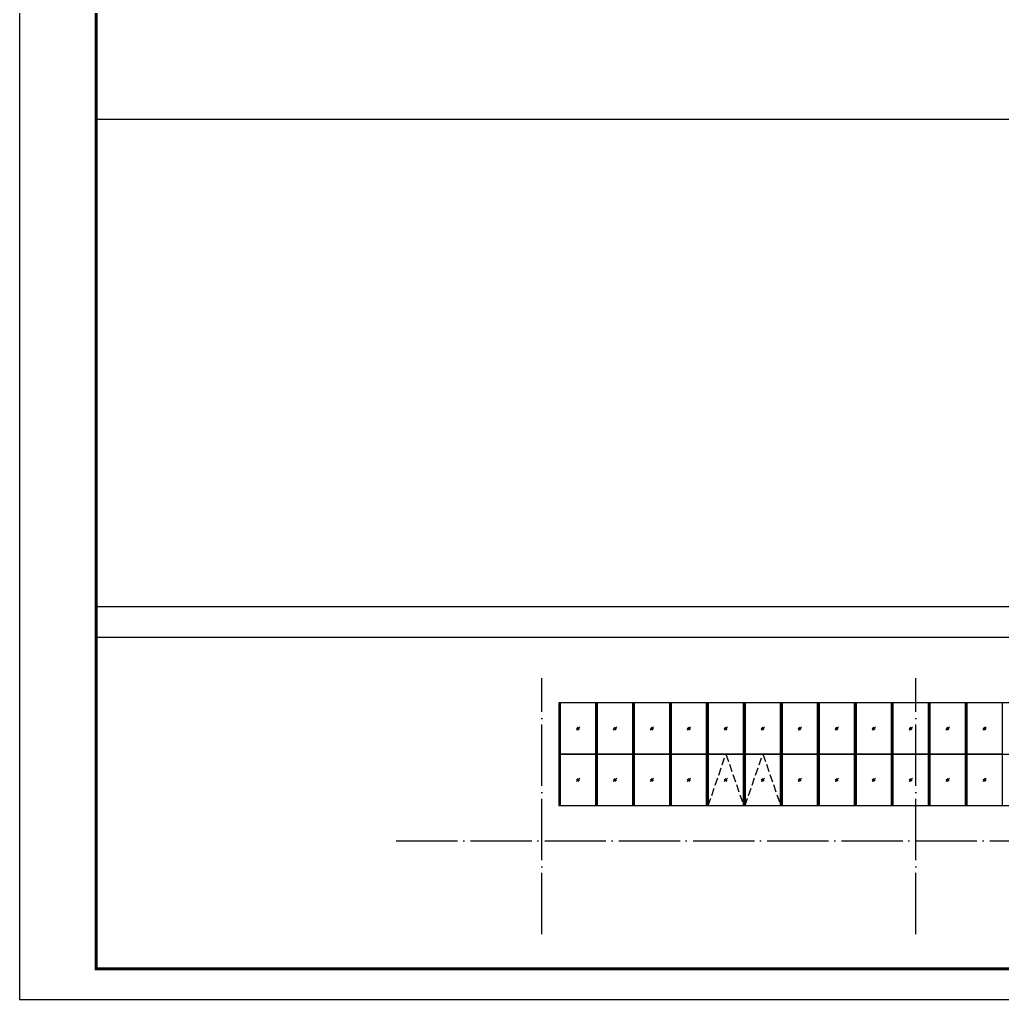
# Model space of a CAD drawing. Extents: x 6843040 to 15500510, y -6507076 to -4940511.
# Drawn here: x 7787281 to 7819338, y -6295105 to -6263137 of the extents above; entities that cross this region are included whole.
import ezdxf

# ---------------------------------------------------------------- set-up
doc = ezdxf.new("R2010")
doc.units = 0
doc.header["$LTSCALE"] = 1000
doc.header["$MEASUREMENT"] = 0
doc.linetypes.add('DASH', pattern=[0.35, 0.25, -0.1])
doc.linetypes.add('DOTE', pattern=[2.42, 2, -0.2, 0.02, -0.2])
for name, color, linetype in [('2-WALL-SOLID', 253, 'Continuous'), ('DOTE', 8, 'DOTE'), ('E_LINE_6', 11, 'Continuous'), ('PUB_HATCH', 8, 'Continuous'), ('PUB_TITLE', 4, 'Continuous'), ('WINDOW', 4, 'Continuous')]:
    doc.layers.add(name, color=color, linetype=linetype)

# ---------------------------------------------------------------- blocks, each defined once
blk = doc.blocks.new('DSX')
at = {"layer": '2-WALL-SOLID'}
for p, q in [((503975789, 2501645805), (503975844, 2501645857)), ((503975790, 2501645829), (503975818, 2501645854)), ((503975813, 2501645805), (503975840, 2501645831))]:
    blk.add_line(p, q, dxfattribs=at)

msp = doc.modelspace()

# ---------------------------------------------------------------- linework, layer by layer
at = {"layer": 'DOTE'}
for p, q in [((7804318.1, -6292978.8), (7804318.1, -6284628.8)), ((7816518.1, -6292978.8), (7816518.1, -6284628.8)), ((7799568.1, -6289928.8), (7910218.1, -6289928.8))]:
    msp.add_line(p, q, dxfattribs=at)
at = {"layer": 'E_LINE_6'}
for points in [[(7804918.1, -6285428.8), (7804868.1, -6285428.8), (7804868.1, -6288778.8), (7804918.1, -6288778.8)], [(7806123.9, -6285428.8), (7806073.9, -6285428.8), (7806073.9, -6288778.8), (7806123.9, -6288778.8)], [(7807329.7, -6285428.8), (7807279.7, -6285428.8), (7807279.7, -6288778.8), (7807329.7, -6288778.8)], [(7808535.5, -6285428.8), (7808485.5, -6285428.8), (7808485.5, -6288778.8), (7808535.5, -6288778.8)], [(7809741.3, -6285428.8), (7809691.3, -6285428.8), (7809691.3, -6288778.8), (7809741.3, -6288778.8)], [(7810947.2, -6285428.8), (7810897.2, -6285428.8), (7810897.2, -6288778.8), (7810947.2, -6288778.8)], [(7812153, -6285428.8), (7812103, -6285428.8), (7812103, -6288778.8), (7812153, -6288778.8)], [(7813358.8, -6285428.8), (7813308.8, -6285428.8), (7813308.8, -6288778.8), (7813358.8, -6288778.8)], [(7814564.6, -6285428.8), (7814514.6, -6285428.8), (7814514.6, -6288778.8), (7814564.6, -6288778.8)], [(7815770.4, -6285428.8), (7815720.4, -6285428.8), (7815720.4, -6288778.8), (7815770.4, -6288778.8)], [(7816976.2, -6285428.8), (7816926.2, -6285428.8), (7816926.2, -6288778.8), (7816976.2, -6288778.8)], [(7818182, -6285428.8), (7818132, -6285428.8), (7818132, -6288778.8), (7818182, -6288778.8)]]:
    msp.add_lwpolyline(points, close=True, dxfattribs=at)
at = {"layer": 'PUB_TITLE'}
msp.add_lwpolyline([(7787280.7, -6295104.7), (7935880.7, -6295104.7), (7935880.7, -6211004.7), (7787280.7, -6211004.7)], close=True, dxfattribs=at)
at = {"layer": 'PUB_TITLE', "const_width": 100}
msp.add_lwpolyline([(7789780.7, -6294104.7), (7934880.7, -6294104.7), (7934880.7, -6212004.7), (7789780.7, -6212004.7)], close=True, dxfattribs=at)
at = {"layer": 'PUB_TITLE'}
for points in [[(7927880.7, -6266390.5), (7789780.7, -6266390.5)], [(7927880.7, -6282300.7), (7789780.7, -6282300.7)], [(7927880.7, -6283300.7), (7789780.7, -6283300.7)]]:
    msp.add_lwpolyline(points, dxfattribs=at)
at = {"layer": 'WINDOW'}
for points in [[(7910218.1, -6285428.8), (7804868.1, -6285428.8)], [(7804868.1, -6287103.8), (7856718.1, -6287103.8)], [(7804868.1, -6288778.8), (7910218.1, -6288778.8)]]:
    msp.add_lwpolyline(points, dxfattribs=at)
for points in [[(7804918.1, -6287103.8), (7806073.9, -6287103.8), (7806073.9, -6285428.8), (7804918.1, -6285428.8)], [(7806123.9, -6287103.8), (7807279.7, -6287103.8), (7807279.7, -6285428.8), (7806123.9, -6285428.8)], [(7807329.7, -6287103.8), (7808485.5, -6287103.8), (7808485.5, -6285428.8), (7807329.7, -6285428.8)], [(7808535.5, -6287103.8), (7809691.3, -6287103.8), (7809691.3, -6285428.8), (7808535.5, -6285428.8)], [(7809741.3, -6287103.8), (7810897.2, -6287103.8), (7810897.2, -6285428.8), (7809741.3, -6285428.8)], [(7810947.2, -6287103.8), (7812103, -6287103.8), (7812103, -6285428.8), (7810947.2, -6285428.8)], [(7812153, -6287103.8), (7813308.8, -6287103.8), (7813308.8, -6285428.8), (7812153, -6285428.8)], [(7813358.8, -6287103.8), (7814514.6, -6287103.8), (7814514.6, -6285428.8), (7813358.8, -6285428.8)], [(7814564.6, -6287103.8), (7815720.4, -6287103.8), (7815720.4, -6285428.8), (7814564.6, -6285428.8)], [(7815770.4, -6287103.8), (7816926.2, -6287103.8), (7816926.2, -6285428.8), (7815770.4, -6285428.8)], [(7816976.2, -6287103.8), (7818132, -6287103.8), (7818132, -6285428.8), (7816976.2, -6285428.8)], [(7818182, -6287103.8), (7819337.8, -6287103.8), (7819337.8, -6285428.8), (7818182, -6285428.8)], [(7804918.1, -6288778.8), (7806073.9, -6288778.8), (7806073.9, -6287103.8), (7804918.1, -6287103.8)], [(7806123.9, -6288778.8), (7807279.7, -6288778.8), (7807279.7, -6287103.8), (7806123.9, -6287103.8)], [(7807329.7, -6288778.8), (7808485.5, -6288778.8), (7808485.5, -6287103.8), (7807329.7, -6287103.8)], [(7808535.5, -6288778.8), (7809691.3, -6288778.8), (7809691.3, -6287103.8), (7808535.5, -6287103.8)], [(7809741.3, -6288778.8), (7810897.2, -6288778.8), (7810897.2, -6287103.8), (7809741.3, -6287103.8)], [(7810947.2, -6288778.8), (7812103, -6288778.8), (7812103, -6287103.8), (7810947.2, -6287103.8)], [(7812153, -6288778.8), (7813308.8, -6288778.8), (7813308.8, -6287103.8), (7812153, -6287103.8)], [(7813358.8, -6288778.8), (7814514.6, -6288778.8), (7814514.6, -6287103.8), (7813358.8, -6287103.8)], [(7814564.6, -6288778.8), (7815720.4, -6288778.8), (7815720.4, -6287103.8), (7814564.6, -6287103.8)], [(7815770.4, -6288778.8), (7816926.2, -6288778.8), (7816926.2, -6287103.8), (7815770.4, -6287103.8)], [(7816976.2, -6288778.8), (7818132, -6288778.8), (7818132, -6287103.8), (7816976.2, -6287103.8)], [(7818182, -6288778.8), (7819337.8, -6288778.8), (7819337.8, -6287103.8), (7818182, -6287103.8)]]:
    msp.add_lwpolyline(points, close=True, dxfattribs=at)
at = {"layer": 'WINDOW', "color": 8, "linetype": 'DASH'}
for points in [[(7809741.3, -6288778.8), (7810319.2, -6287103.8), (7810897.2, -6288778.8)], [(7810947.2, -6288778.8), (7811525.1, -6287103.8), (7812103, -6288778.8)]]:
    msp.add_lwpolyline(points, dxfattribs=at)

# ---------------------------------------------------------------- block references
at = {"layer": 'PUB_HATCH', "xscale": 2, "yscale": 2, "zscale": 2}
for p in [(-1000146137, -5009577928.3), (-1000144931.2, -5009577928.3), (-1000143725.4, -5009577928.3), (-1000142519.6, -5009577928.3), (-1000141313.7, -5009577928.3), (-1000140107.9, -5009577928.3), (-1000138902.1, -5009577928.3), (-1000137696.3, -5009577928.3), (-1000136490.5, -5009577928.3), (-1000135284.7, -5009577928.3), (-1000134078.9, -5009577928.3), (-1000132873, -5009577928.3), (-1000146137, -5009579603.3), (-1000144931.2, -5009579603.3), (-1000143725.4, -5009579603.3), (-1000142519.6, -5009579603.3), (-1000141313.7, -5009579603.3), (-1000140107.9, -5009579603.3), (-1000138902.1, -5009579603.3), (-1000137696.3, -5009579603.3), (-1000136490.5, -5009579603.3), (-1000135284.7, -5009579603.3), (-1000134078.9, -5009579603.3), (-1000132873, -5009579603.3)]:
    msp.add_blockref('DSX', p, dxfattribs=at)

doc.saveas('drawing.dxf')
